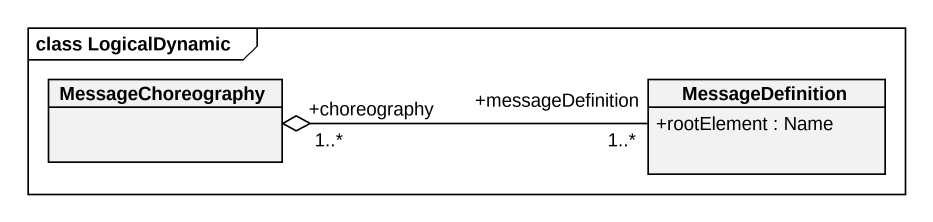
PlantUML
@startuml
mainframe class LogicalDynamic
hide circle
hide empty members
skinparam classAttributeIconSize 0
class MessageChoreography
class MessageDefinition {
  +rootElement : Name
}
MessageChoreography "+choreography\n1..*" o-right- "+messageDefinition\n1..*" MessageDefinition
@enduml
